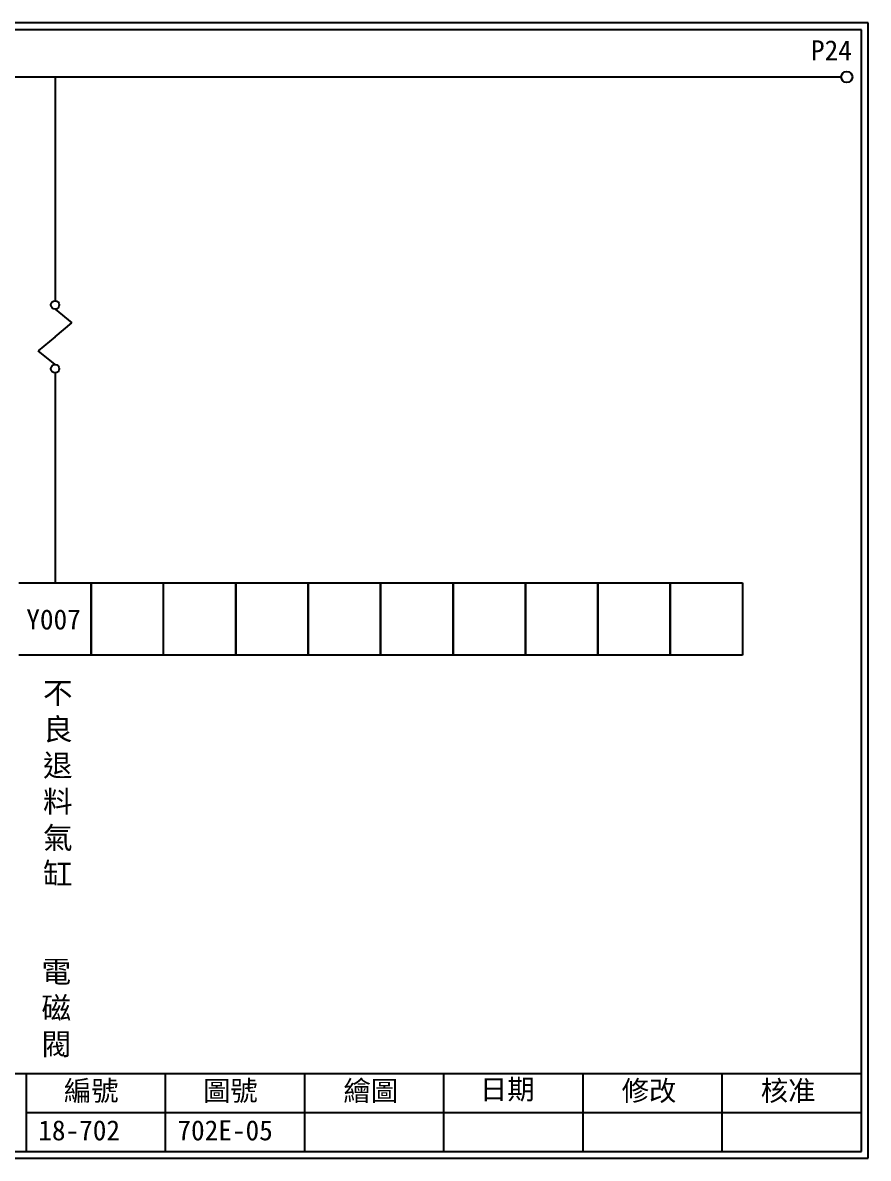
# Model space of a CAD drawing. Extents: x 889 to 1176, y 251 to 455.
# Drawn here: x 1024.1 to 1176.1, y 251.2 to 455.2 of the extents above; entities that cross this region are included whole.
import ezdxf

# ---------------------------------------------------------------- set-up
doc = ezdxf.new("R2010")
doc.units = 0
doc.layers.get('0').update_dxf_attribs({"linetype": 'CONTINUOUS'})
doc.layers.add('圖框層', color=7, linetype='CONTINUOUS')
doc.layers.add('標尺寸層', color=3, linetype='CONTINUOUS')
doc.styles.add('CNS', font='romanc.shx', dxfattribs={"bigfont": 'chineset.shx'})
doc.styles.add('STSL', font='kaiu.ttf')

msp = doc.modelspace()

# ---------------------------------------------------------------- linework, layer by layer
at = {"color": 7}
msp.add_circle((1172.21, 445.42), 1, dxfattribs=at)
at = {"layer": '圖框層', "color": 7}
for p, q in [((1176.07, 455.16), (889.07, 455.16)), ((1176.07, 251.2), (1176.07, 455.16)), ((1174.82, 453.91), (890.32, 453.91)), ((1174.82, 252.44), (1174.82, 453.91)), ((890.32, 266.44), (1174.82, 266.44)), ((1024.82, 252.44), (1024.82, 266.44)), ((1049.82, 252.44), (1049.82, 266.44)), ((1074.82, 252.44), (1074.82, 266.44)), ((1099.82, 252.44), (1099.82, 266.44)), ((1124.82, 252.44), (1124.82, 266.44)), ((1149.82, 252.44), (1149.82, 266.44)), ((1024.82, 259.44), (1174.82, 259.44)), ((889.07, 251.2), (1176.07, 251.2)), ((890.32, 252.44), (1174.82, 252.44))]:
    msp.add_line(p, q, dxfattribs=at)
at = {"layer": '標尺寸層', "color": 7}
for p, q in [((893.61, 445.42), (1171.21, 445.42)), ((1029.95, 445.42), (1029.95, 405.22)), ((1043.29, 445.42), (1043.29, 445.42)), ((1029.95, 403.72), (1032.95, 401.23)), ((1029.95, 398.74), (1032.95, 401.23)), ((1029.95, 398.74), (1026.94, 396.25)), ((1029.95, 393.76), (1026.94, 396.25)), ((1029.95, 392.26), (1029.95, 354.55)), ((1023.45, 354.55), (1036.45, 354.55)), ((1036.45, 354.55), (1036.45, 341.55)), ((1036.45, 341.55), (1036.45, 354.55)), ((1036.45, 354.55), (1036.45, 341.55)), ((1036.45, 354.55), (1049.45, 354.55)), ((1036.45, 341.55), (1036.45, 354.55)), ((1049.45, 354.55), (1062.45, 354.55)), ((1049.45, 341.55), (1049.45, 354.55)), ((1049.45, 341.55), (1049.45, 354.55)), ((1062.45, 354.55), (1062.45, 341.55)), ((1062.45, 354.55), (1075.45, 354.55)), ((1062.45, 341.55), (1062.45, 354.55)), ((1075.45, 354.55), (1075.45, 341.55)), ((1075.45, 354.55), (1075.45, 341.55)), ((1075.45, 354.55), (1088.45, 354.55)), ((1075.45, 341.55), (1075.45, 354.55)), ((1088.45, 354.55), (1088.45, 341.55)), ((1088.45, 354.55), (1088.45, 341.55)), ((1088.45, 354.55), (1101.45, 354.55)), ((1088.45, 341.55), (1088.45, 354.55)), ((1101.45, 354.55), (1101.45, 341.55)), ((1101.45, 354.55), (1101.45, 341.55)), ((1101.45, 354.55), (1114.45, 354.55)), ((1101.45, 341.55), (1101.45, 354.55)), ((1114.45, 354.55), (1114.45, 341.55)), ((1114.45, 354.55), (1114.45, 341.55)), ((1114.45, 354.55), (1127.45, 354.55)), ((1114.45, 341.55), (1114.45, 354.55)), ((1127.45, 354.55), (1127.45, 341.55)), ((1127.45, 354.55), (1127.45, 341.55)), ((1127.45, 354.55), (1140.45, 354.55)), ((1127.45, 341.55), (1127.45, 354.55)), ((1140.45, 354.55), (1140.45, 341.55)), ((1140.45, 354.55), (1140.45, 341.55)), ((1140.45, 354.55), (1153.45, 354.55)), ((1140.45, 341.55), (1140.45, 354.55)), ((1153.45, 354.55), (1153.45, 341.55)), ((1036.45, 341.55), (1023.45, 341.55)), ((1049.45, 341.55), (1036.45, 341.55)), ((1062.45, 341.55), (1049.45, 341.55)), ((1075.45, 341.55), (1062.45, 341.55)), ((1088.45, 341.55), (1075.45, 341.55)), ((1101.45, 341.55), (1088.45, 341.55)), ((1114.45, 341.55), (1101.45, 341.55)), ((1127.45, 341.55), (1114.45, 341.55)), ((1140.45, 341.55), (1127.45, 341.55)), ((1153.45, 341.55), (1140.45, 341.55))]:
    msp.add_line(p, q, dxfattribs=at)
for centre in [(1029.95, 404.47), (1029.95, 393.01)]:
    msp.add_circle(centre, 0.751, dxfattribs=at)

# ---------------------------------------------------------------- texts
at = {"layer": '圖框層', "color": 7, "style": 'STSL'}
for s, p in [('P24', (1165.77, 448.41)), ('Y007', (1024.78, 346.18)), ('編號', (1031.54, 261.53)), ('圖號', (1056.54, 261.53)), ('繪圖', (1081.76, 261.53)), ('日期', (1106.29, 261.78)), ('修改', (1131.76, 261.53)), ('核准', (1156.76, 261.53)), ('18-702', (1026.93, 254.42)), ('702E-05', (1051.93, 254.42))]:
    msp.add_text(s, height=3.6, dxfattribs=at).set_placement(p)
at = {"layer": '標尺寸層', "color": 7, "char_height": 3.9, "style": 'CNS'}
for s, insert, width, attachment_point in [('{\\fDFKai-SB|b0|i0|c136|p65;不良退料氣缸}', (1027.78, 336.72), 4.9608, 1), ('{\\fDFKai-SB|b0|i0|c136|p65;電磁閥}', (1030.17, 277.99), 8.6627, 5)]:
    msp.add_mtext(s, dxfattribs=dict(at, insert=insert, width=width, attachment_point=attachment_point))

doc.saveas('drawing.dxf')
